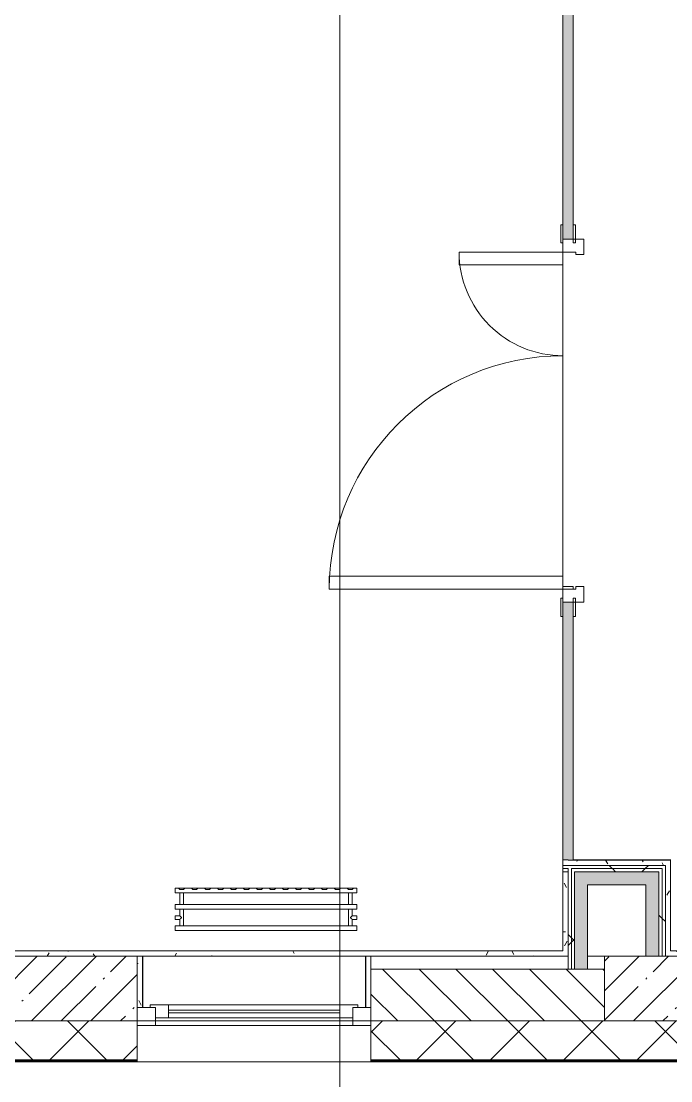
# Model space of a CAD drawing. Header units: millimetres. Extents: x -1113 to 415037, y -3642 to 354837.
# Drawn here: x 248255 to 250758, y -331 to 3755 of the extents above; entities that cross this region are included whole.
import ezdxf

# ---------------------------------------------------------------- set-up
doc = ezdxf.new("R2010")
doc.units = ezdxf.units.MM
doc.layers.add('A-AREA-PATT-2', color=7, linetype='Continuous', lineweight=5, true_color=0xcde0ef, transparency=1)
for name, color, linetype, lineweight, true_color in [('A-DOOR-1', 7, 'Continuous', 5, 0xc0c0c0), ('A-DOOR-FRAM-1', 7, 'Continuous', 5, 0xc0c0c0), ('A-WALL-1', 9, 'Continuous', 5, 0x808080), ('A-WALL-FNSH-1', 9, 'Continuous', 5, 0x808080), ('M-EQPM-1', 7, 'Continuous', 9, 0xb2b2b2)]:
    doc.layers.add(name, color=color, linetype=linetype, lineweight=lineweight, true_color=true_color)
for name, color, linetype, lineweight in [('A-FLOR', 7, 'Continuous', 9), ('A-GLAZ', 7, 'Continuous', 9), ('A-GLAZ-1', 7, 'Continuous', 5), ('A-WALL', 7, 'Continuous', 5), ('I-WALL', 7, 'Continuous', 5), ('S-COLS', 7, 'Continuous', 9), ('S-COLS-1', 7, 'Continuous', 5), ('Оси', 7, 'Continuous', 9)]:
    doc.layers.add(name, color=color, linetype=linetype, lineweight=lineweight)
pattern_1 = [(0, (148772.123, -1e-08), (243.84, 60.96), [20.117, -162.763, 20.117, -162.763, -975.36]), (0, (148772.123, -1e-08), (243.84, 60.96), [-365.76, 20.117, -345.643, 20.117, -162.763, -426.72]), (0, (148772.123, -1e-08), (243.84, 60.96), [-914.4, 20.117, -101.803, 20.117, -284.683]), (120, (148863.563, 30.48), (-174.71291, 180.691634), [20.117, -162.763, 20.117, -162.763, -975.36]), (120, (148863.563, 30.48), (-174.71291, 180.691634), [-365.76, 20.117, -345.643, 20.117, -162.763, -426.72]), (120, (148863.563, 30.48), (-174.71291, 180.691634), [-914.4, 20.117, -101.803, 20.117, -284.683]), (240, (148894.043, 152.4), (-69.12709, -241.651634), [20.117, -162.763, 20.117, -162.763, -975.36]), (240, (148894.043, 152.4), (-69.12709, -241.651634), [-365.76, 20.117, -345.643, 20.117, -162.763, -426.72]), (240, (148894.043, 152.4), (-69.12709, -241.651634), [-914.4, 20.117, -101.803, 20.117, -284.683])]
pattern_2 = [(45, (148772.12, -1e-08), (-212.132, 212.132), []), (135, (148772.12, -1e-08), (-212.132, -212.132), [])]

# ---------------------------------------------------------------- blocks, each defined once
blk = doc.blocks.new('BSC_Колонна _Прямоугольная - 250х900-23282983-Объем проектирования 2 этажа')
at = {"layer": 'S-COLS-1'}
h = blk.add_hatch(dxfattribs=at)
h.set_pattern_fill('FP_91', color=256, style=0, pattern_type=2)
h.set_pattern_definition([(45, (-99480, -25), (-114.04925, 114.04925), []), (45, (-99365.95, -25), (-114.04925, 114.04925), [201.613, -40.323, 6.706, -33.617])])
h.paths.add_polyline_path([(369.4, -125), (450, -125), (450, 125), (-450, 125), (-450, -125), (-353.3, -125)])
for p, q in [((450, 125), (-450, 125)), ((-450, 125), (-450, -125)), ((450, -125), (450, 125)), ((-450, -125), (450, -125))]:
    blk.add_line(p, q, dxfattribs=at)
blk = doc.blocks.new('BSC_Колонна _Прямоугольная - 250х900-V351-Объем проектирования 2 этажа')
at = {"layer": 'S-COLS-1'}
h = blk.add_hatch(dxfattribs=at)
h.set_pattern_fill('FP_99', color=256, style=0, pattern_type=2)
h.set_pattern_definition([(45, (-102180, -25), (-114.04925, 114.04925), []), (45, (-102065.95, -25), (-114.04925, 114.04925), [201.613, -40.323, 6.706, -33.617])])
h.paths.add_polyline_path([(-162.4, -125), (450, -125), (450, 125), (-450, 125), (-450, -125), (-290, -125)])
for p, q in [((450, 125), (-450, 125)), ((-450, 125), (-450, -125)), ((450, -125), (450, 125)), ((-450, -125), (450, -125))]:
    blk.add_line(p, q, dxfattribs=at)
blk = doc.blocks.new('120_Окно_СКБ_1Ст - 120_Окно_СКБ_1Ст 900х2500_h_ с форточкой-V405-Объем проектирования 2 этажа')
at = {"layer": 'A-GLAZ'}
for p, q in [((-450, -127), (-450, -57)), ((-450, -57), (-380, -57)), ((-380, -57), (-380, -127)), ((380, -127), (380, -57)), ((380, -57), (450, -57)), ((450, -57), (450, -127)), ((380, -87), (-380, -87)), ((-380, -87), (-380, -127)), ((-330, -137), (-330, -87)), ((330, -137), (330, -87)), ((380, -127), (380, -87)), ((-380, -127), (-450, -127)), ((-380, -127), (-400, -127)), ((-400, -127), (-400, -137)), ((-400, -137), (400, -137)), ((400, -137), (-400, -137)), ((450, -127), (380, -127)), ((400, -127), (380, -127)), ((400, -137), (400, -127))]:
    blk.add_line(p, q, dxfattribs=at)
at = {"layer": 'A-GLAZ-1'}
for p, q in [((450, -57), (-450, -57)), ((-330, -107), (330, -107)), ((330, -117), (-330, -117)), ((-430, -127), (-400, -127)), ((400, -127), (430, -127))]:
    blk.add_line(p, q, dxfattribs=at)
blk = doc.blocks.new('radiator_prado_classic_z_tip_30_po exemplyaru - Classic Z Тип 30-300-V486-Объем проектирования 2 этажа')
at = {"layer": 'M-EQPM-1'}
for p, q in [((0, 228), (0, 210)), ((700, 228), (0, 228)), ((0, 210), (0, 228)), ((0, 228), (12.5, 228)), ((0, 210), (700, 210)), ((17.8, 210), (0, 210)), ((12.5, 228), (37.5, 228)), ((37.5, 228), (12.5, 228)), ((12.5, 228), (37.5, 228)), ((12.5, 228), (17.5, 223)), ((12.5, 228), (17.5, 223)), ((32.5, 223), (17.5, 223)), ((17.5, 223), (32.5, 223)), ((17.5, 210), (17.5, 164)), ((17.5, 210), (17.5, 164)), ((17.8, 210), (17.5, 210)), ((17.5, 210), (17.8, 210)), ((17.8, 210), (17.5, 210)), ((17.5, 210), (32.5, 210)), ((32.2, 210), (17.8, 210)), ((17.8, 210), (18.5, 210)), ((18.5, 210), (17.8, 210)), ((18.5, 210), (32.2, 210)), ((23.1, 210), (18.5, 210)), ((25, 210), (23.1, 210)), ((26.9, 210), (25, 210)), ((30.3, 210), (26.9, 210)), ((32.2, 210), (30.3, 210)), ((32.5, 210), (32.2, 210)), ((32.2, 210), (32.5, 210)), ((32.5, 210), (32.2, 210)), ((667.8, 210), (32.2, 210)), ((32.5, 223), (37.5, 228)), ((37.5, 228), (32.5, 223)), ((32.5, 164), (32.5, 210)), ((32.5, 164), (32.5, 210)), ((37.5, 228), (62.5, 228)), ((62.5, 228), (87.5, 228)), ((87.5, 228), (62.5, 228)), ((62.5, 228), (87.5, 228)), ((62.5, 228), (67.5, 223)), ((62.5, 228), (67.5, 223)), ((82.5, 223), (67.5, 223)), ((67.5, 223), (82.5, 223)), ((82.5, 223), (87.5, 228)), ((87.5, 228), (82.5, 223)), ((87.5, 228), (112.5, 228)), ((112.5, 228), (137.5, 228)), ((137.5, 228), (112.5, 228)), ((112.5, 228), (137.5, 228)), ((112.5, 228), (117.5, 223)), ((112.5, 228), (117.5, 223)), ((132.5, 223), (117.5, 223)), ((117.5, 223), (132.5, 223)), ((132.5, 223), (137.5, 228)), ((137.5, 228), (132.5, 223)), ((137.5, 228), (162.5, 228)), ((162.5, 228), (187.5, 228)), ((187.5, 228), (162.5, 228)), ((162.5, 228), (187.5, 228)), ((162.5, 228), (167.5, 223)), ((162.5, 228), (167.5, 223)), ((182.5, 223), (167.5, 223)), ((167.5, 223), (182.5, 223)), ((182.5, 223), (187.5, 228)), ((187.5, 228), (182.5, 223)), ((187.5, 228), (212.5, 228)), ((212.5, 228), (237.5, 228)), ((237.5, 228), (212.5, 228)), ((212.5, 228), (237.5, 228)), ((212.5, 228), (217.5, 223)), ((212.5, 228), (217.5, 223)), ((232.5, 223), (217.5, 223)), ((217.5, 223), (232.5, 223)), ((232.5, 223), (237.5, 228)), ((237.5, 228), (232.5, 223)), ((237.5, 228), (262.5, 228)), ((262.5, 228), (287.5, 228)), ((287.5, 228), (262.5, 228)), ((262.5, 228), (287.5, 228)), ((262.5, 228), (267.5, 223)), ((262.5, 228), (267.5, 223)), ((282.5, 223), (267.5, 223)), ((267.5, 223), (282.5, 223)), ((282.5, 223), (287.5, 228)), ((287.5, 228), (282.5, 223)), ((287.5, 228), (312.5, 228)), ((312.5, 228), (337.5, 228)), ((337.5, 228), (312.5, 228)), ((312.5, 228), (337.5, 228)), ((312.5, 228), (317.5, 223)), ((312.5, 228), (317.5, 223)), ((332.5, 223), (317.5, 223)), ((317.5, 223), (332.5, 223)), ((332.5, 223), (337.5, 228)), ((337.5, 228), (332.5, 223)), ((337.5, 228), (362.5, 228)), ((362.5, 228), (387.5, 228)), ((387.5, 228), (362.5, 228)), ((362.5, 228), (387.5, 228)), ((362.5, 228), (367.5, 223)), ((362.5, 228), (367.5, 223)), ((382.5, 223), (367.5, 223)), ((367.5, 223), (382.5, 223)), ((382.5, 223), (387.5, 228)), ((387.5, 228), (382.5, 223)), ((387.5, 228), (412.5, 228)), ((412.5, 228), (437.5, 228)), ((437.5, 228), (412.5, 228)), ((412.5, 228), (437.5, 228)), ((412.5, 228), (417.5, 223)), ((412.5, 228), (417.5, 223)), ((432.5, 223), (417.5, 223)), ((417.5, 223), (432.5, 223)), ((432.5, 223), (437.5, 228)), ((437.5, 228), (432.5, 223)), ((437.5, 228), (462.5, 228)), ((462.5, 228), (487.5, 228)), ((487.5, 228), (462.5, 228)), ((462.5, 228), (487.5, 228)), ((462.5, 228), (467.5, 223)), ((462.5, 228), (467.5, 223)), ((482.5, 223), (467.5, 223)), ((467.5, 223), (482.5, 223)), ((482.5, 223), (487.5, 228)), ((487.5, 228), (482.5, 223)), ((487.5, 228), (512.5, 228)), ((512.5, 228), (537.5, 228)), ((537.5, 228), (512.5, 228)), ((512.5, 228), (537.5, 228)), ((512.5, 228), (517.5, 223)), ((512.5, 228), (517.5, 223)), ((532.5, 223), (517.5, 223)), ((517.5, 223), (532.5, 223)), ((532.5, 223), (537.5, 228)), ((537.5, 228), (532.5, 223)), ((537.5, 228), (562.5, 228)), ((562.5, 228), (587.5, 228)), ((587.5, 228), (562.5, 228)), ((562.5, 228), (587.5, 228)), ((562.5, 228), (567.5, 223)), ((562.5, 228), (567.5, 223)), ((582.5, 223), (567.5, 223)), ((567.5, 223), (582.5, 223)), ((582.5, 223), (587.5, 228)), ((587.5, 228), (582.5, 223)), ((587.5, 228), (612.5, 228)), ((612.5, 228), (637.5, 228)), ((637.5, 228), (612.5, 228)), ((612.5, 228), (637.5, 228)), ((612.5, 228), (617.5, 223)), ((612.5, 228), (617.5, 223)), ((632.5, 223), (617.5, 223)), ((617.5, 223), (632.5, 223)), ((632.5, 223), (637.5, 228)), ((637.5, 228), (632.5, 223)), ((637.5, 228), (662.5, 228)), ((662.5, 228), (687.5, 228)), ((687.5, 228), (662.5, 228)), ((662.5, 228), (687.5, 228)), ((662.5, 228), (667.5, 223)), ((662.5, 228), (667.5, 223)), ((682.5, 223), (667.5, 223)), ((667.5, 223), (682.5, 223)), ((667.5, 210), (667.5, 164)), ((667.5, 210), (667.5, 164)), ((667.8, 210), (667.5, 210)), ((667.5, 210), (682.5, 210)), ((667.8, 210), (667.5, 210)), ((667.5, 210), (667.8, 210)), ((680.3, 210), (667.8, 210)), ((671.2, 210), (667.8, 210)), ((667.8, 210), (682.2, 210)), ((675, 210), (671.2, 210)), ((680.3, 210), (675, 210)), ((682.2, 210), (680.3, 210)), ((682.2, 210), (680.3, 210)), ((682.5, 210), (682.2, 210)), ((682.5, 210), (682.2, 210)), ((682.2, 210), (682.5, 210)), ((700, 210), (682.2, 210)), ((682.5, 223), (687.5, 228)), ((687.5, 228), (682.5, 223)), ((682.5, 164), (682.5, 210)), ((682.5, 164), (682.5, 210)), ((687.5, 228), (700, 228)), ((700, 210), (700, 228)), ((700, 228), (700, 210)), ((700, 164), (0, 164)), ((0, 164), (0, 146)), ((0, 146), (0, 164)), ((0, 164), (17.8, 164)), ((17.8, 164), (17.5, 164)), ((17.5, 164), (17.8, 164)), ((17.8, 164), (17.5, 164)), ((17.5, 164), (32.5, 164)), ((32.2, 164), (17.8, 164)), ((17.8, 164), (25, 164)), ((32.2, 164), (17.8, 164)), ((25, 164), (28.7, 164)), ((28.7, 164), (31.5, 164)), ((31.5, 164), (32.2, 164)), ((32.5, 164), (32.2, 164)), ((32.2, 164), (32.5, 164)), ((32.5, 164), (32.2, 164)), ((32.2, 164), (667.8, 164)), ((667.8, 164), (667.5, 164)), ((667.5, 164), (682.5, 164)), ((667.8, 164), (667.5, 164)), ((667.5, 164), (667.8, 164)), ((673.1, 164), (667.8, 164)), ((682.2, 164), (667.8, 164)), ((667.8, 164), (671.2, 164)), ((671.2, 164), (673.1, 164)), ((676.9, 164), (673.1, 164)), ((673.1, 164), (675, 164)), ((675, 164), (682.2, 164)), ((682.2, 164), (676.9, 164)), ((682.5, 164), (682.2, 164)), ((682.5, 164), (682.2, 164)), ((682.2, 164), (682.5, 164)), ((682.2, 164), (700, 164)), ((700, 146), (700, 164)), ((700, 164), (700, 146)), ((0, 146), (700, 146)), ((18.5, 146), (0, 146)), ((17.5, 146), (17.5, 121.5)), ((17.5, 146), (17.5, 121.5)), ((17.5, 146), (18.5, 146)), ((18.5, 146), (17.5, 146)), ((17.5, 146), (18.5, 146)), ((32.5, 146), (17.5, 146)), ((18.5, 146), (32.2, 146)), ((25, 146), (18.5, 146)), ((18.5, 146), (23.1, 146)), ((23.1, 146), (26.9, 146)), ((26.9, 146), (25, 146)), ((28.7, 146), (26.9, 146)), ((26.9, 146), (28.7, 146)), ((30.3, 146), (28.7, 146)), ((28.7, 146), (32.2, 146)), ((31.5, 146), (30.3, 146)), ((32.2, 146), (31.5, 146)), ((32.2, 146), (32.5, 146)), ((32.5, 146), (32.2, 146)), ((32.2, 146), (32.5, 146)), ((667.8, 146), (32.2, 146)), ((32.5, 82), (32.5, 146)), ((32.5, 82), (32.5, 146)), ((667.5, 146), (667.5, 82)), ((667.5, 146), (667.5, 82)), ((667.5, 146), (667.8, 146)), ((682.5, 146), (667.5, 146)), ((667.5, 146), (667.8, 146)), ((667.8, 146), (667.5, 146)), ((667.8, 146), (671.2, 146)), ((667.8, 146), (681.5, 146)), ((668.5, 146), (667.8, 146)), ((669.7, 146), (668.5, 146)), ((675, 146), (669.7, 146)), ((671.2, 146), (675, 146)), ((675, 146), (680.3, 146)), ((678.7, 146), (675, 146)), ((681.5, 146), (678.7, 146)), ((680.3, 146), (681.5, 146)), ((681.5, 146), (682.5, 146)), ((681.5, 146), (682.5, 146)), ((682.5, 146), (681.5, 146)), ((700, 146), (681.5, 146)), ((682.5, 121.5), (682.5, 146)), ((682.5, 121.5), (682.5, 146)), ((17.5, 121.5), (0, 121.5)), ((17.5, 121.5), (0, 121.5)), ((0, 121.5), (0, 120.5)), ((0, 106.5), (0, 121.5)), ((0, 120.5), (0, 107.5)), ((0, 120.5), (0, 119.3)), ((0, 114), (0, 120.5)), ((0, 120.5), (0, 120.5)), ((0, 119.3), (0, 117.8)), ((0, 117.8), (0, 115.9)), ((0, 115.9), (0, 114)), ((0, 114), (0, 110.3)), ((0, 107.5), (0, 114)), ((0, 110.3), (0, 108.7)), ((0, 108.7), (0, 107.5)), ((0, 107.5), (0, 106.5)), ((0, 107.5), (0, 107.5)), ((0, 106.5), (17.5, 106.5)), ((0, 106.5), (17.5, 106.5)), ((700, 82), (0, 82)), ((0, 82), (0, 64)), ((0, 64), (0, 82)), ((0, 82), (18.5, 82)), ((17.5, 106.5), (17.5, 82)), ((17.5, 106.5), (17.5, 82)), ((18.5, 82), (17.5, 82)), ((17.5, 82), (18.5, 82)), ((18.5, 82), (17.5, 82)), ((17.5, 82), (32.5, 82)), ((19.7, 82), (18.5, 82)), ((18.5, 82), (26.9, 82)), ((19.7, 82), (18.5, 82)), ((21.3, 82), (19.7, 82)), ((28.7, 82), (19.7, 82)), ((23.1, 82), (21.3, 82)), ((25, 82), (23.1, 82)), ((26.9, 82), (25, 82)), ((28.7, 82), (26.9, 82)), ((26.9, 82), (28.7, 82)), ((30.3, 82), (28.7, 82)), ((28.7, 82), (30.3, 82)), ((32.2, 82), (28.7, 82)), ((31.5, 82), (30.3, 82)), ((30.3, 82), (32.2, 82)), ((32.2, 82), (31.5, 82)), ((32.5, 82), (32.2, 82)), ((32.2, 82), (32.5, 82)), ((32.5, 82), (32.2, 82)), ((32.2, 82), (667.8, 82)), ((667.8, 82), (667.5, 82)), ((667.5, 82), (682.5, 82)), ((667.8, 82), (667.5, 82)), ((667.5, 82), (667.8, 82)), ((676.9, 82), (667.8, 82)), ((681.5, 82), (667.8, 82)), ((667.8, 82), (681.5, 82)), ((681.5, 82), (676.9, 82)), ((682.5, 82), (681.5, 82)), ((682.5, 82), (681.5, 82)), ((681.5, 82), (682.5, 82)), ((681.5, 82), (700, 82)), ((700, 121.5), (682.5, 121.5)), ((700, 121.5), (682.5, 121.5)), ((682.5, 82), (682.5, 106.5)), ((682.5, 106.5), (700, 106.5)), ((682.5, 82), (682.5, 106.5)), ((682.5, 106.5), (700, 106.5)), ((700, 121.5), (700, 106.5)), ((700, 120.5), (700, 121.5)), ((700, 121.5), (700, 120.5)), ((700, 120.5), (700, 121.5)), ((700, 107.5), (700, 120.5)), ((700, 120.5), (700, 107.5)), ((700, 117.8), (700, 120.5)), ((700, 112.1), (700, 117.8)), ((700, 107.5), (700, 112.1)), ((700, 106.5), (700, 107.5)), ((700, 107.5), (700, 106.5)), ((700, 106.5), (700, 107.5)), ((700, 64), (700, 82)), ((700, 82), (700, 64)), ((700, 64), (0, 64)), ((0, 64), (700, 64))]:
    blk.add_line(p, q, dxfattribs=at)
for points, knots in [([(18.5, 120.5), (18.4, 120.6), (18.3, 120.7), (18.1, 120.9), (17.9, 121.1), (17.8, 121.2), (17.7, 121.3), (17.5, 121.5), (17.5, 121.5), (17.5, 121.5)], [0.7142857, 0.7142857, 0.7142857, 0.7142857, 0.75, 0.7857143, 0.8214286, 0.8571429, 0.8928571, 0.9285714, 1, 1, 1, 1]), ([(17.5, 121.5), (17.5, 121.5), (17.5, 121.5), (17.7, 121.3), (17.8, 121.2), (17.9, 121.1), (18.1, 120.9), (18.3, 120.7), (18.4, 120.6), (18.5, 120.5)], [0, 0, 0, 0, 0.0714286, 0.1071429, 0.1428571, 0.1785714, 0.2142857, 0.25, 0.2857143, 0.2857143, 0.2857143, 0.2857143]), ([(17.5, 121.5), (17.5, 121.5), (17.5, 121.5), (17.7, 121.3), (17.8, 121.2), (17.9, 121.1), (18.1, 120.9), (18.3, 120.7), (18.4, 120.6), (18.5, 120.5)], [0, 0, 0, 0, 0.0714286, 0.1071429, 0.1428571, 0.1785714, 0.2142857, 0.25, 0.2857143, 0.2857143, 0.2857143, 0.2857143]), ([(25, 114), (24.5, 114.5), (23.6, 115.4), (22.4, 116.6), (21.6, 117.4), (21.1, 117.9), (20.8, 118.2), (20.5, 118.5), (20.2, 118.8), (19.8, 119.1), (19.6, 119.4), (19.3, 119.7), (19, 120), (18.7, 120.3), (18.5, 120.5), (18.3, 120.7), (18.1, 120.9), (17.9, 121.1), (17.8, 121.2), (17.7, 121.3), (17.5, 121.5), (17.5, 121.5), (17.5, 121.5)], [0, 0, 0, 0, 0.142857, 0.285714, 0.357143, 0.392857, 0.428571, 0.464286, 0.5, 0.535714, 0.571429, 0.607143, 0.642857, 0.678571, 0.714286, 0.75, 0.785714, 0.821429, 0.857143, 0.892857, 0.928571, 1, 1, 1, 1]), ([(17.5, 106.5), (17.5, 106.5), (17.5, 106.5), (17.7, 106.7), (17.8, 106.8), (17.9, 106.9), (18.1, 107.1), (18.3, 107.3), (18.5, 107.5), (18.7, 107.7), (19, 108), (19.3, 108.3), (19.6, 108.6), (19.8, 108.9), (20.3, 109.3), (20.7, 109.7), (21.1, 110.1), (21.6, 110.6), (22.4, 111.4), (23.6, 112.6), (24.5, 113.5), (25, 114)], [0, 0, 0, 0, 0.071429, 0.107143, 0.142857, 0.178571, 0.214286, 0.25, 0.285714, 0.321429, 0.357143, 0.392857, 0.428571, 0.464286, 0.5, 0.571429, 0.607143, 0.642857, 0.714286, 0.857143, 1, 1, 1, 1]), ([(17.5, 106.5), (17.5, 106.5), (17.5, 106.5), (17.7, 106.7), (17.8, 106.8), (17.9, 106.9), (18.1, 107.1), (18.3, 107.3), (18.4, 107.4), (18.5, 107.5)], [0, 0, 0, 0, 0.0714286, 0.1071429, 0.1428571, 0.1785714, 0.2142857, 0.25, 0.2857143, 0.2857143, 0.2857143, 0.2857143]), ([(18.5, 107.5), (18.4, 107.4), (18.3, 107.3), (18.1, 107.1), (17.9, 106.9), (17.8, 106.8), (17.7, 106.7), (17.5, 106.5), (17.5, 106.5), (17.5, 106.5)], [0.7142857, 0.7142857, 0.7142857, 0.7142857, 0.75, 0.7857143, 0.8214286, 0.8571429, 0.8928571, 0.9285714, 1, 1, 1, 1]), ([(18.5, 107.5), (18.4, 107.4), (18.3, 107.3), (18.1, 107.1), (17.9, 106.9), (17.8, 106.8), (17.7, 106.7), (17.5, 106.5), (17.5, 106.5), (17.5, 106.5)], [0.7142857, 0.7142857, 0.7142857, 0.7142857, 0.75, 0.7857143, 0.8214286, 0.8571429, 0.8928571, 0.9285714, 1, 1, 1, 1]), ([(22.1, 116.9), (21.9, 117.1), (21.6, 117.4), (21.1, 117.9), (20.8, 118.2), (20.5, 118.5), (20.2, 118.8), (19.9, 119.2), (19.7, 119.3), (19.6, 119.4)], [0.2857143, 0.2857143, 0.2857143, 0.2857143, 0.3571429, 0.3928571, 0.4285714, 0.4642857, 0.5, 0.5357143, 0.5714286, 0.5714286, 0.5714286, 0.5714286]), ([(19.6, 119.4), (19.7, 119.3), (19.9, 119.2), (20.3, 118.7), (20.7, 118.3), (21.1, 117.9), (21.6, 117.4), (21.9, 117.1), (22.1, 116.9)], [0.4285714, 0.4285714, 0.4285714, 0.4285714, 0.4642857, 0.5, 0.5714286, 0.6071429, 0.6428571, 0.7142857, 0.7142857, 0.7142857, 0.7142857]), ([(19.6, 119.4), (19.7, 119.3), (19.8, 119.1), (20.3, 118.7), (20.7, 118.3), (21.1, 117.9), (21.6, 117.4), (21.9, 117.1), (22.1, 116.9)], [0.4285714, 0.4285714, 0.4285714, 0.4285714, 0.4642857, 0.5, 0.5714286, 0.6071429, 0.6428571, 0.7142857, 0.7142857, 0.7142857, 0.7142857]), ([(19.6, 108.6), (19.7, 108.7), (19.9, 108.8), (20.3, 109.3), (20.7, 109.7), (21.1, 110.1), (21.6, 110.6), (21.9, 110.9), (22.1, 111.1)], [0.4285714, 0.4285714, 0.4285714, 0.4285714, 0.4642857, 0.5, 0.5714286, 0.6071429, 0.6428571, 0.7142857, 0.7142857, 0.7142857, 0.7142857]), ([(22.1, 111.1), (21.9, 110.9), (21.6, 110.6), (21.1, 110.1), (20.8, 109.8), (20.5, 109.5), (20.2, 109.2), (19.9, 108.8), (19.7, 108.7), (19.6, 108.6)], [0.2857143, 0.2857143, 0.2857143, 0.2857143, 0.3571429, 0.3928571, 0.4285714, 0.4642857, 0.5, 0.5357143, 0.5714286, 0.5714286, 0.5714286, 0.5714286]), ([(22.1, 111.1), (21.9, 110.9), (21.6, 110.6), (21.1, 110.1), (20.8, 109.8), (20.5, 109.5), (20.2, 109.2), (19.8, 108.9), (19.7, 108.7), (19.6, 108.6)], [0.2857143, 0.2857143, 0.2857143, 0.2857143, 0.3571429, 0.3928571, 0.4285714, 0.4642857, 0.5, 0.5357143, 0.5714286, 0.5714286, 0.5714286, 0.5714286]), ([(675, 114), (675.5, 114.5), (676.4, 115.4), (677.6, 116.6), (678.4, 117.4), (678.9, 117.9), (679.2, 118.2), (679.5, 118.5), (679.8, 118.8), (680.1, 119.2), (680.4, 119.4), (680.7, 119.7), (681, 120), (681.3, 120.3), (681.5, 120.5), (681.7, 120.7), (681.9, 120.9), (682.1, 121.1), (682.2, 121.2), (682.3, 121.3), (682.5, 121.5), (682.5, 121.5), (682.5, 121.5)], [0, 0, 0, 0, 0.142857, 0.285714, 0.357143, 0.392857, 0.428571, 0.464286, 0.5, 0.535714, 0.571429, 0.607143, 0.642857, 0.678571, 0.714286, 0.75, 0.785714, 0.821429, 0.857143, 0.892857, 0.928571, 1, 1, 1, 1]), ([(682.5, 106.5), (682.5, 106.5), (682.5, 106.5), (682.3, 106.7), (682.2, 106.8), (682.1, 106.9), (681.9, 107.1), (681.7, 107.3), (681.5, 107.5), (681.3, 107.7), (681, 108), (680.7, 108.3), (680.4, 108.6), (680.1, 108.8), (679.7, 109.3), (679.3, 109.7), (678.9, 110.1), (678.4, 110.6), (677.6, 111.4), (676.4, 112.6), (675.5, 113.5), (675, 114)], [0, 0, 0, 0, 0.071429, 0.107143, 0.142857, 0.178571, 0.214286, 0.25, 0.285714, 0.321429, 0.357143, 0.392857, 0.428571, 0.464286, 0.5, 0.571429, 0.607143, 0.642857, 0.714286, 0.857143, 1, 1, 1, 1]), ([(680.4, 119.4), (680.3, 119.3), (680.1, 119.2), (679.7, 118.7), (679.3, 118.3), (678.9, 117.9), (678.4, 117.4), (678.1, 117.1), (677.9, 116.9)], [0.4285714, 0.4285714, 0.4285714, 0.4285714, 0.4642857, 0.5, 0.5714286, 0.6071429, 0.6428571, 0.7142857, 0.7142857, 0.7142857, 0.7142857]), ([(679.2, 118.2), (679.1, 118.1), (678.9, 117.9), (678.4, 117.4), (678.1, 117.1), (677.9, 116.9)], [0.5714286, 0.5714286, 0.5714286, 0.5714286, 0.6071429, 0.6428571, 0.7142857, 0.7142857, 0.7142857, 0.7142857]), ([(677.9, 116.9), (678.1, 117.1), (678.4, 117.4), (678.9, 117.9), (679.1, 118.1), (679.2, 118.2)], [0.2857143, 0.2857143, 0.2857143, 0.2857143, 0.3571429, 0.3928571, 0.4285714, 0.4285714, 0.4285714, 0.4285714]), ([(677.9, 111.1), (678.1, 110.9), (678.4, 110.6), (678.9, 110.1), (679.2, 109.8), (679.5, 109.5), (679.8, 109.2), (680.1, 108.8), (680.3, 108.7), (680.4, 108.6)], [0.2857143, 0.2857143, 0.2857143, 0.2857143, 0.3571429, 0.3928571, 0.4285714, 0.4642857, 0.5, 0.5357143, 0.5714286, 0.5714286, 0.5714286, 0.5714286]), ([(677.9, 111.1), (678.1, 110.9), (678.4, 110.6), (678.9, 110.1), (679.2, 109.8), (679.5, 109.5), (679.8, 109.2), (680.1, 108.8), (680.3, 108.7), (680.4, 108.6)], [0.2857143, 0.2857143, 0.2857143, 0.2857143, 0.3571429, 0.3928571, 0.4285714, 0.4642857, 0.5, 0.5357143, 0.5714286, 0.5714286, 0.5714286, 0.5714286]), ([(680.4, 108.6), (680.3, 108.7), (680.1, 108.8), (679.7, 109.3), (679.3, 109.7), (678.9, 110.1), (678.4, 110.6), (678.1, 110.9), (677.9, 111.1)], [0.4285714, 0.4285714, 0.4285714, 0.4285714, 0.4642857, 0.5, 0.5714286, 0.6071429, 0.6428571, 0.7142857, 0.7142857, 0.7142857, 0.7142857]), ([(680.4, 119.4), (680.3, 119.3), (680.1, 119.2), (679.7, 118.7), (679.4, 118.4), (679.2, 118.2)], [0.4285714, 0.4285714, 0.4285714, 0.4285714, 0.4642857, 0.5, 0.5714286, 0.5714286, 0.5714286, 0.5714286]), ([(682.5, 121.5), (682.5, 121.5), (682.5, 121.5), (682.3, 121.3), (682.2, 121.2), (682.1, 121.1), (681.9, 120.9), (681.7, 120.7), (681.6, 120.6), (681.5, 120.5)], [0, 0, 0, 0, 0.0714286, 0.1071429, 0.1428571, 0.1785714, 0.2142857, 0.25, 0.2857143, 0.2857143, 0.2857143, 0.2857143]), ([(682.5, 121.5), (682.5, 121.5), (682.5, 121.5), (682.3, 121.3), (682.2, 121.2), (682.1, 121.1), (681.9, 120.9), (681.7, 120.7), (681.6, 120.6), (681.5, 120.5)], [0, 0, 0, 0, 0.0714286, 0.1071429, 0.1428571, 0.1785714, 0.2142857, 0.25, 0.2857143, 0.2857143, 0.2857143, 0.2857143]), ([(681.5, 120.5), (681.6, 120.6), (681.7, 120.7), (681.9, 120.9), (682.1, 121.1), (682.2, 121.2), (682.3, 121.3), (682.5, 121.5), (682.5, 121.5), (682.5, 121.5)], [0.7142857, 0.7142857, 0.7142857, 0.7142857, 0.75, 0.7857143, 0.8214286, 0.8571429, 0.8928571, 0.9285714, 1, 1, 1, 1]), ([(681.5, 107.5), (681.6, 107.4), (681.7, 107.3), (681.9, 107.1), (682.1, 106.9), (682.2, 106.8), (682.3, 106.7), (682.5, 106.5), (682.5, 106.5), (682.5, 106.5)], [0.7142857, 0.7142857, 0.7142857, 0.7142857, 0.75, 0.7857143, 0.8214286, 0.8571429, 0.8928571, 0.9285714, 1, 1, 1, 1]), ([(681.5, 107.5), (681.6, 107.4), (681.7, 107.3), (681.9, 107.1), (682.1, 106.9), (682.2, 106.8), (682.3, 106.7), (682.5, 106.5), (682.5, 106.5), (682.5, 106.5)], [0.7142857, 0.7142857, 0.7142857, 0.7142857, 0.75, 0.7857143, 0.8214286, 0.8571429, 0.8928571, 0.9285714, 1, 1, 1, 1]), ([(682.5, 106.5), (682.5, 106.5), (682.5, 106.5), (682.3, 106.7), (682.2, 106.8), (682.1, 106.9), (681.9, 107.1), (681.7, 107.3), (681.6, 107.4), (681.5, 107.5)], [0, 0, 0, 0, 0.0714286, 0.1071429, 0.1428571, 0.1785714, 0.2142857, 0.25, 0.2857143, 0.2857143, 0.2857143, 0.2857143])]:
    blk.add_open_spline(points, degree=3, knots=knots, dxfattribs=at)
for points in [[(19.6, 119.4), (19.5, 119.5), (19.3, 119.7), (19, 120), (18.7, 120.3), (18.6, 120.4), (18.5, 120.5)], [(18.5, 120.5), (18.6, 120.4), (18.7, 120.3), (19, 120), (19.3, 119.7), (19.5, 119.5), (19.6, 119.4)], [(18.5, 120.5), (18.6, 120.4), (18.7, 120.3), (19, 120), (19.3, 119.7), (19.5, 119.5), (19.6, 119.4)], [(18.5, 107.5), (18.6, 107.6), (18.7, 107.7), (19, 108), (19.3, 108.3), (19.5, 108.5), (19.6, 108.6)], [(19.6, 108.6), (19.5, 108.5), (19.3, 108.3), (19, 108), (18.7, 107.7), (18.6, 107.6), (18.5, 107.5)], [(19.6, 108.6), (19.5, 108.5), (19.3, 108.3), (19, 108), (18.7, 107.7), (18.6, 107.6), (18.5, 107.5)], [(23.6, 115.4), (23.1, 115.9), (22.6, 116.4), (22.1, 116.9)], [(22.1, 116.9), (22.6, 116.4), (23.6, 115.4), (24.5, 114.5), (25, 114)], [(22.1, 116.9), (22.6, 116.4), (23.6, 115.4), (24.5, 114.5), (25, 114)], [(25, 114), (24.5, 113.5), (23.6, 112.6), (22.6, 111.6), (22.1, 111.1)], [(25, 114), (24.5, 113.5), (23.6, 112.6), (22.6, 111.6), (22.1, 111.1)], [(22.1, 111.1), (22.6, 111.6), (23.1, 112.1), (23.6, 112.6)], [(25, 114), (24.5, 114.5), (24, 115), (23.6, 115.4)], [(23.6, 112.6), (24, 113), (24.5, 113.5), (25, 114)], [(677.9, 116.9), (677.4, 116.4), (676.4, 115.4), (675.5, 114.5), (675, 114)], [(675, 114), (675.5, 114.5), (676.4, 115.4), (677.4, 116.4), (677.9, 116.9)], [(676.4, 115.4), (676, 115), (675.5, 114.5), (675, 114)], [(675, 114), (675.5, 113.5), (676.4, 112.6), (677.4, 111.6), (677.9, 111.1)], [(675, 114), (675.5, 113.5), (676.4, 112.6), (677.4, 111.6), (677.9, 111.1)], [(677.9, 111.1), (677.4, 111.6), (676.4, 112.6), (675.5, 113.5), (675, 114)], [(677.9, 116.9), (677.4, 116.4), (676.9, 115.9), (676.4, 115.4)], [(679.2, 118.2), (679.3, 118.3), (679.5, 118.5), (679.8, 118.8), (680.1, 119.2), (680.3, 119.3), (680.4, 119.4)], [(681.5, 120.5), (681.4, 120.4), (681.3, 120.3), (681, 120), (680.7, 119.7), (680.5, 119.5), (680.4, 119.4)], [(681.5, 120.5), (681.4, 120.4), (681.3, 120.3), (681, 120), (680.7, 119.7), (680.5, 119.5), (680.4, 119.4)], [(680.4, 119.4), (680.5, 119.5), (680.7, 119.7), (681, 120), (681.3, 120.3), (681.4, 120.4), (681.5, 120.5)], [(680.4, 108.6), (680.5, 108.5), (680.7, 108.3), (681, 108), (681.3, 107.7), (681.4, 107.6), (681.5, 107.5)], [(680.4, 108.6), (680.5, 108.5), (680.7, 108.3), (681, 108), (681.3, 107.7), (681.4, 107.6), (681.5, 107.5)], [(681.5, 107.5), (681.4, 107.6), (681.3, 107.7), (681, 108), (680.7, 108.3), (680.5, 108.5), (680.4, 108.6)]]:
    blk.add_open_spline(points, degree=3, dxfattribs=at)
blk = doc.blocks.new('110_Дверь_СКБ_2Ст - Д-5_п__в составе перегородки _не входит в спец__-32680317-Объем проектирования 2 этажа')
at = {"layer": 'A-DOOR-1'}
for p, q in [((-637.5, -20), (-587.5, -20)), ((-637.5, -420), (-637.5, -20)), ((-587.5, -20), (-587.5, -420)), ((612.5, -20), (662.5, -20)), ((612.5, -920), (612.5, -20)), ((662.5, -20), (662.5, -920)), ((-587.5, -420), (-637.5, -420)), ((662.5, -920), (612.5, -920))]:
    blk.add_line(p, q, dxfattribs=at)
for centre, radius, start, end in [((-637.5, -20), 400, 270, 0), ((662.5, -20), 900, 180, 270)]:
    blk.add_arc(centre, radius, start, end, dxfattribs=at)
at = {"layer": 'A-DOOR-FRAM-1'}
for p, q in [((-687.5, 60), (-627.5, 60)), ((-687.5, -20), (-687.5, 60)), ((-627.5, 60), (-627.5, 30)), ((652.5, 60), (712.5, 60)), ((652.5, 30), (652.5, 60)), ((712.5, 60), (712.5, -20)), ((-742.5, 28), (-672.5, 28)), ((-742.5, 20), (-742.5, 28)), ((-672.5, 20), (-742.5, 20)), ((-687.5, 20), (-672.5, 20)), ((-687.5, 19), (-687.5, 20)), ((-672.5, 19), (-687.5, 19)), ((-672.5, 28), (-672.5, 20)), ((-672.5, 20), (-672.5, 19)), ((-637.5, 30), (-637.5, -20)), ((-627.5, 30), (-637.5, 30)), ((662.5, 30), (652.5, 30)), ((662.5, -20), (662.5, 30)), ((697.5, 20), (697.5, 28)), ((697.5, 28), (767.5, 28)), ((697.5, 19), (697.5, 20)), ((697.5, 20), (712.5, 20)), ((767.5, 20), (697.5, 20)), ((712.5, 19), (697.5, 19)), ((712.5, 20), (712.5, 19)), ((767.5, 28), (767.5, 20)), ((-742.5, -20), (-672.5, -20)), ((-742.5, -28), (-742.5, -20)), ((-672.5, -28), (-742.5, -28)), ((-637.5, -20), (-687.5, -20)), ((-672.5, -20), (-672.5, -28)), ((712.5, -20), (662.5, -20)), ((697.5, -28), (697.5, -20)), ((697.5, -20), (767.5, -20)), ((767.5, -28), (697.5, -28)), ((767.5, -20), (767.5, -28))]:
    blk.add_line(p, q, dxfattribs=at)

msp = doc.modelspace()

# ---------------------------------------------------------------- hatches: boundary and pattern name
at = {"layer": 'A-AREA-PATT-2'}
h = msp.add_hatch(color=256, dxfattribs=at)
h.paths.add_polyline_path([(250342.1, 521), (250382.1, 521), (250382.1, 1515), (250342.1, 1515), (250342.1, 578.3)])
h.paths.add_polyline_path([(250342.1, 2915), (250382.1, 2915), (250380.3, 5159.5), (250342.1, 5159), (250342.1, 2970)])
at = {"layer": 'A-WALL'}
h = msp.add_hatch(dxfattribs=at)
h.set_pattern_fill('FP_2', color=256, style=0, pattern_type=2)
h.set_pattern_definition([(135, (148772.12, -1e-08), (-70.71068, -70.71068), [])])
h.paths.add_polyline_path([(249602.1, -100), (250502.1, -100), (250502.1, 100), (249602.1, 100), (249602.1, 57.3)])
h.paths.add_polyline_path([(240702.1, -100), (241502.1, -100), (241502.1, 100), (240702.1, 100), (240702.1, -48)])
h.paths.add_polyline_path([(258522.1, -100), (259002.1, -100), (259002.1, 100), (257702.1, 100), (257702.1, -100), (258442.1, -100)])
h.paths.add_polyline_path([(252958, -100), (253602.1, -100), (253602.1, 100), (252552.1, 100), (252552.1, -100)])
h.paths.add_polyline_path([(271602.1, -100), (271602.1, 100), (270802.1, 100), (270802.1, -100), (271026.3, -100)])
h.paths.add_polyline_path([(243552.1, -100), (243552.1, 100), (243302.1, 100), (243302.1, -100)])
h.paths.add_polyline_path([(244452.1, -100), (247802.1, -100), (247802.1, 100), (244452.1, 100), (244452.1, 64.3)])
h.paths.add_polyline_path([(267602.1, -100), (268102.1, -100), (268102.1, 100), (267602.1, 100), (267602.1, -1.2)])
h.paths.add_polyline_path([(251652.1, -100), (251652.1, 100), (251402.1, 100), (251402.1, -100), (251512.5, -100)])
h.paths.add_polyline_path([(264402.1, -100), (264402.1, 100), (263352.1, 100), (263352.1, -100), (263799, -100)])
h.paths.add_polyline_path([(262202.1, -100), (262452.1, -100), (262452.1, 100), (262202.1, 100), (262202.1, -84.1)])
h = msp.add_hatch(dxfattribs=at)
h.set_pattern_fill('FP_24', color=256, style=0, pattern_type=2)
h.set_pattern_definition([(45, (148772.12, -1e-08), (-141.42136, 141.42136), []), (135, (148772.12, -1e-08), (-141.42136, -141.42136), [])])
h.paths.add_polyline_path([(273849.2, -250), (273852.1, -250), (273852.1, -100), (272502.1, -100), (272502.1, -250), (273704.4, -250)])
h.paths.add_polyline_path([(269902.1, -250), (269902.1, -100), (269002.1, -100), (269002.1, -250), (269782.1, -250)])
h.paths.add_polyline_path([(270802.1, -250), (271602.1, -250), (271602.1, -100), (270802.1, -100)])
h.paths.add_polyline_path([(268102.1, -250), (268102.1, -100), (266702.1, -100), (266702.1, -250), (267930.1, -250)])
h.paths.add_polyline_path([(262202.1, -250), (262452.1, -250), (262452.1, -100), (261302.1, -100), (261302.1, -250), (261630.8, -250)])
h.paths.add_polyline_path([(263352.1, -250), (264402.1, -250), (264402.1, -100), (263352.1, -100)])
h.paths.add_polyline_path([(256571.6, -250), (256802.1, -250), (256802.1, -100), (255902.1, -100), (255902.1, -250)])
h.paths.add_polyline_path([(257702.1, -250), (259002.1, -250), (259002.1, -100), (257702.1, -100)])
h.paths.add_polyline_path([(253602.1, -250), (253602.1, -100), (252552.1, -100), (252552.1, -250), (252958, -250)])
h.paths.add_polyline_path([(251652.1, -250), (251652.1, -100), (249602.1, -100), (249602.1, -250), (251512.5, -250)])
h.paths.add_polyline_path([(248621.5, -250), (248702.1, -250), (248702.1, -100), (244452.1, -100), (244452.1, -250), (247898.8, -250)])
h.paths.add_polyline_path([(242839.7, -250), (243552.1, -250), (243552.1, -100), (242402.1, -100), (242402.1, -250)])
h.paths.add_polyline_path([(241502.1, -250), (241502.1, -100), (240702.1, -100), (240702.1, -250), (241394.2, -250)])
h.paths.add_polyline_path([(239802.1, -250), (239802.1, -100), (237982.1, -100), (237982.1, -250), (239226, -250)])
at = {"layer": 'I-WALL'}
h = msp.add_hatch(dxfattribs=at)
h.set_pattern_fill('FP_191', color=256, style=0, pattern_type=2)
h.set_pattern_definition(pattern_1)
h.paths.add_polyline_path([(250342.1, 150), (250362.1, 150), (250362.1, 475), (250342.1, 475), (250342.1, 170)])
h.paths.add_polyline_path([(250362.1, 500), (250362.1, 520), (250342.1, 520), (250342.1, 500)])
h = msp.add_hatch(dxfattribs=at)
h.set_pattern_fill('FP_192', color=256, style=0, pattern_type=2)
h.set_pattern_definition(pattern_2)
h.paths.add_polyline_path([(250342.1, 487.5), (250737.1, 488), (250737.1, 500), (250342.1, 500)])
h = msp.add_hatch(dxfattribs=at)
h.set_pattern_fill('FP_191', color=256, style=0, pattern_type=2)
h.set_pattern_definition(pattern_1)
h.paths.add_polyline_path([(250428.4, 500), (250737.1, 500), (250737.1, 520), (250362.1, 520), (250362.1, 500), (250387.1, 500)])
h = msp.add_hatch(dxfattribs=at)
h.set_pattern_fill('FP_191', color=256, style=0, pattern_type=2)
h.set_pattern_definition(pattern_1)
h.paths.add_polyline_path([(250755.9, 170), (250757.1, 171.3), (250757.1, 520), (250737.1, 520), (250737.1, 170)])
h = msp.add_hatch(dxfattribs=at)
h.set_pattern_fill('FP_192', color=256, style=0, pattern_type=2)
h.set_pattern_definition(pattern_2)
h.paths.add_polyline_path([(250724.6, 475), (250724.6, 487.5), (250374.6, 487.5), (250374.6, 475), (250712.1, 475)])
h.paths.add_polyline_path([(250356.7, 475), (250362.1, 475), (250362.1, 487.5), (250342.1, 487.5), (250342.1, 475)])
h = msp.add_hatch(dxfattribs=at)
h.set_pattern_fill('FP_192', color=256, style=0, pattern_type=2)
h.set_pattern_definition(pattern_2)
h.paths.add_polyline_path([(250362.1, 100), (250374.6, 100), (250374.6, 487.5), (250362.1, 487.5), (250362.1, 123.8)])
h = msp.add_hatch(dxfattribs=at)
h.set_pattern_fill('FP_192', color=256, style=0, pattern_type=2)
h.set_pattern_definition(pattern_2)
h.paths.add_polyline_path([(250387.1, 100), (250387.1, 475), (250374.6, 474.5), (250374.6, 100)])
for points in [[(250387.1, 425), (250712.1, 425), (250712.1, 475), (250387.1, 475)], [(250428.4, 100), (250437.1, 100), (250437.1, 425), (250387.1, 425), (250387.1, 100)], [(250712.1, 150), (250712.1, 425), (250662.1, 425), (250662.1, 150)]]:
    msp.add_hatch(color=256, dxfattribs=at).paths.add_polyline_path(points)
h = msp.add_hatch(dxfattribs=at)
h.set_pattern_fill('FP_192', color=256, style=0, pattern_type=2)
h.set_pattern_definition(pattern_2)
h.paths.add_polyline_path([(250712.1, 150), (250724.6, 151.7), (250724.6, 475), (250712.1, 475), (250712.1, 152.2)])
h = msp.add_hatch(dxfattribs=at)
h.set_pattern_fill('FP_192', color=256, style=0, pattern_type=2)
h.set_pattern_definition(pattern_2)
h.paths.add_polyline_path([(250735.2, 150), (250737.1, 150), (250737.1, 487.5), (250724.6, 487.5), (250724.6, 150)])
h = msp.add_hatch(dxfattribs=at)
h.set_pattern_fill('FP_191', color=256, style=0, pattern_type=2)
h.set_pattern_definition(pattern_1)
h.paths.add_polyline_path([(248982.9, 150), (250342.1, 150), (250342.1, 170), (247802.1, 170), (247802.1, 150), (248702.1, 150)])
h = msp.add_hatch(dxfattribs=at)
h.set_pattern_fill('FP_191', color=256, style=0, pattern_type=2)
h.set_pattern_definition(pattern_1)
h.paths.add_polyline_path([(252958, 150), (255881.1, 150.5), (255881.1, 170), (250737.1, 170), (250737.1, 150), (252596.6, 150)])
h = msp.add_hatch(dxfattribs=at)
h.set_pattern_fill('FP_191', color=256, style=0, pattern_type=2)
h.set_pattern_definition(pattern_1)
h.paths.add_polyline_path([(248722.1, -48), (248722.1, 150), (248702.1, 150), (248702.1, -48)])
h = msp.add_hatch(dxfattribs=at)
h.set_pattern_fill('FP_191', color=256, style=0, pattern_type=2)
h.set_pattern_definition(pattern_1)
h.paths.add_polyline_path([(249582.1, -48), (249602.1, -48), (249602.1, 150), (249582.1, 150), (249582.1, -38)])

# ---------------------------------------------------------------- linework, layer by layer
at = {"layer": 'A-FLOR'}
for p, q in [((250342.1, 2970), (250342.1, 5160)), ((250382.1, 3000), (250382.1, 4696.5)), ((250342.1, 2865), (250342.1, 1615)), ((250382.1, 1575), (250342.1, 1575)), ((250382.1, 1565), (250382.1, 1575)), ((250382.1, 521), (250382.1, 1460)), ((250758.1, 521), (250382.1, 521)), ((250662.1, 150), (250437.1, 150))]:
    msp.add_line(p, q, dxfattribs=at)
at = {"layer": 'A-WALL'}
for p, q in [((250342.1, 521), (250362.1, 521)), ((250362.1, 520), (250362.1, 521)), ((250362.1, 487.5), (250342.1, 487.5)), ((250362.1, 475), (250342.1, 475)), ((250374.6, 487.5), (250374.6, 100)), ((250724.6, 487.5), (250374.6, 487.5)), ((250387.1, 475), (250387.1, 100)), ((250712.1, 475), (250387.1, 475)), ((250712.1, 150), (250712.1, 475)), ((250724.6, 150), (250724.6, 487.5)), ((249602.1, -100), (250502.1, -100)), ((250502.1, -100), (249602.1, -100)), ((244452.1, -250), (248702.1, -250)), ((244452.1, -253), (248702.1, -253)), ((249602.1, -258), (248702.1, -258)), ((249602.1, -250), (251652.1, -250)), ((249602.1, -253), (251652.1, -253))]:
    msp.add_line(p, q, dxfattribs=at)
at = {"layer": 'A-WALL-1'}
for p, q in [((250382.1, 10600), (250382.1, 2970)), ((250342.1, 1460), (250342.1, 508)), ((250342.1, 500), (250737.1, 500)), ((250382.1, 520), (250362.1, 520)), ((250382.1, 520), (250382.1, 521)), ((250737.1, 150), (250737.1, 500)), ((250757.1, 170), (250757.1, 520)), ((250362.1, 100), (250362.1, 487.5)), ((250437.1, 100), (250437.1, 425)), ((250437.1, 425), (250662.1, 425)), ((250662.1, 425), (250662.1, 150)), ((250342.1, 170), (245522.1, 170)), ((248702.1, 150), (250362.1, 150)), ((248722.1, 150), (248702.1, 150)), ((248722.1, -48), (248722.1, 150)), ((249582.1, 150), (249582.1, -48)), ((249602.1, -48), (249602.1, 150)), ((250502.1, 100), (249602.1, 100)), ((249602.1, 100), (249602.1, -250)), ((248702.1, -48), (248722.1, -48)), ((249582.1, -48), (249602.1, -48)), ((248702.1, -250), (248702.1, -100))]:
    msp.add_line(p, q, dxfattribs=at)
at = {"layer": 'A-WALL-FNSH-1'}
for p, q in [((250341.1, 521), (250341.1, 171)), ((250342.1, 521), (250341.1, 521)), ((250342.1, 170), (250342.1, 508)), ((250382.1, 520), (250757.1, 520)), ((250341.1, 171), (245523.1, 171)), ((250757.1, 170), (255881.1, 170)), ((248723.1, 150), (248722.1, 150)), ((248723.1, -48), (248723.1, 150)), ((249581.1, 150), (249581.1, -48)), ((248722.1, -48), (248723.1, -48)), ((249581.1, -48), (249582.1, -48)), ((244452.1, -258), (248702.1, -258)), ((248702.1, -258), (248702.1, -250)), ((249602.1, -250), (249602.1, -258)), ((249602.1, -258), (251652.1, -258))]:
    msp.add_line(p, q, dxfattribs=at)
at = {"layer": 'I-WALL'}
for p, q in [((250437.1, 150), (250502.1, 150)), ((249602.1, -100), (248702.1, -100))]:
    msp.add_line(p, q, dxfattribs=at)
at = {"layer": 'Оси'}
msp.add_lwpolyline([(249482.1, -1906.3), (249482.1, 3093.7), (249482.1, 17028.3), (249482.1, 22028.3)], dxfattribs=at)

# ---------------------------------------------------------------- block references
at = {"layer": 'A-DOOR-1', "rotation": 270}
msp.add_blockref('110_Дверь_СКБ_2Ст - Д-5_п__в составе перегородки _не входит в спец__-32680317-Объем проектирования 2 этажа', (250362.1, 2227.5), dxfattribs=at)
at = {"layer": 'A-GLAZ', "color": 3, "rotation": 180}
msp.add_blockref('120_Окно_СКБ_1Ст - 120_Окно_СКБ_1Ст 900х2500_h_ с форточкой-V405-Объем проектирования 2 этажа', (249152.1, -175), dxfattribs=at)
at = {"layer": 'M-EQPM-1'}
msp.add_blockref('radiator_prado_classic_z_tip_30_po exemplyaru - Classic Z Тип 30-300-V486-Объем проектирования 2 этажа', (248848.2, 184.6), dxfattribs=at)
at = {"layer": 'S-COLS'}
for name, p in [('BSC_Колонна _Прямоугольная - 250х900-23282983-Объем проектирования 2 этажа', (248252.1, 25)), ('BSC_Колонна _Прямоугольная - 250х900-V351-Объем проектирования 2 этажа', (250952.1, 25))]:
    msp.add_blockref(name, p, dxfattribs=at)

doc.saveas('drawing.dxf')
